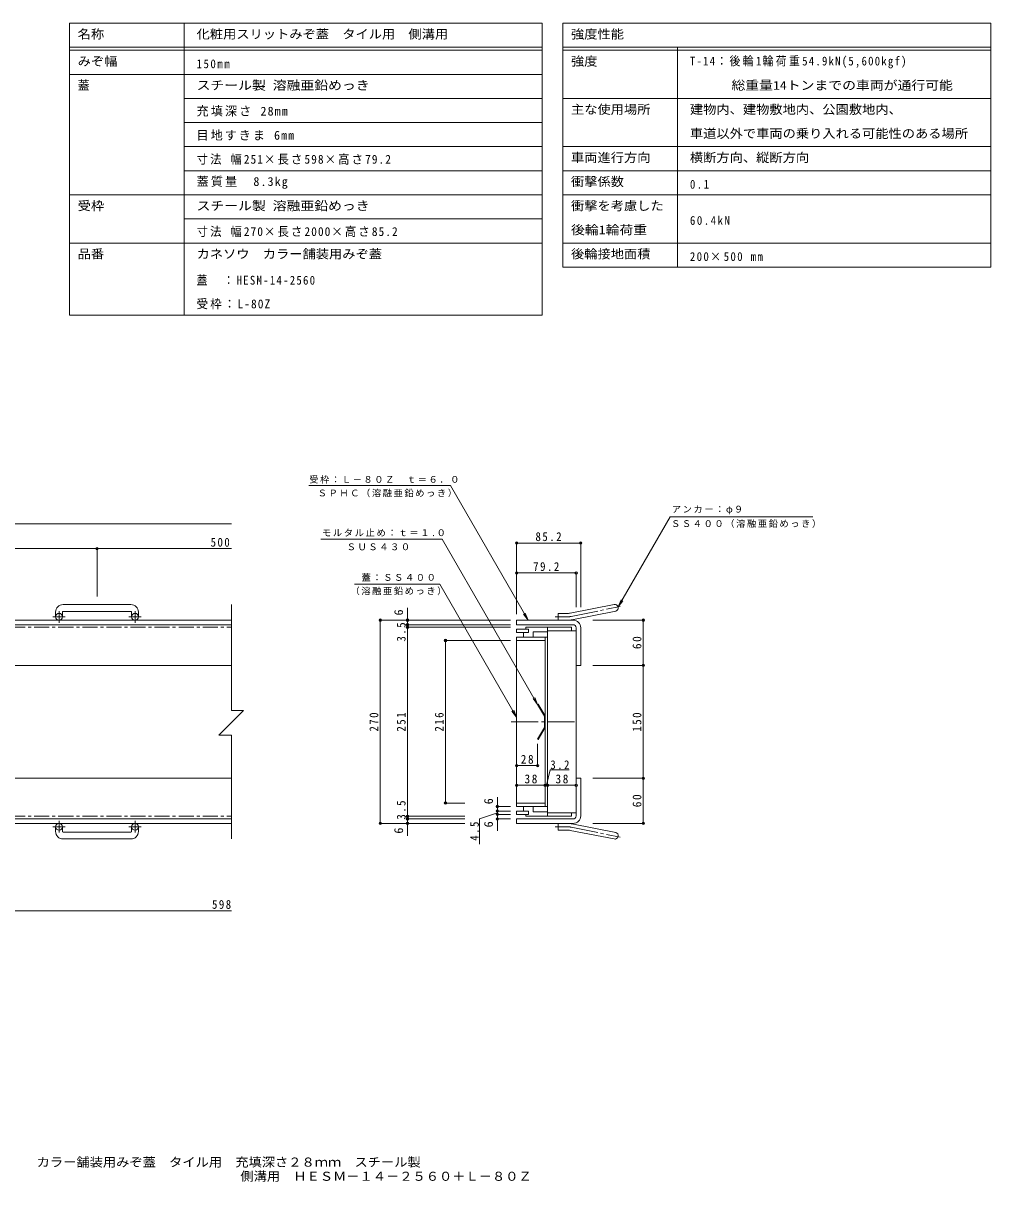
# Model space of a CAD drawing. Units: millimetres, scale not verified. Extents: x -870 to 1119, y -778 to 761.
# Drawn here: x -167 to 1119, y -778 to 761 of the extents above; entities that cross this region are included whole.
import ezdxf
from ezdxf.enums import TextEntityAlignment as Align

# ---------------------------------------------------------------- set-up
doc = ezdxf.new("R2010")
doc.units = ezdxf.units.MM
doc.header["$LTSCALE"] = 4
doc.header["$PDMODE"] = 32
doc.header["$PDSIZE"] = 3.2
doc.linetypes.add('CHAIN1', pattern=[8, 5, -1, 1, -1])
doc.linetypes.add('CHAIN2', pattern=[12, 9, -1, 1, -1])
for name, color, linetype, lineweight in [('0-0_通り芯', 7, 'CHAIN2', 9), ('0-1_躯体', 2, 'Continuous', 9), ('0-2_仕上', 7, 'Continuous', 9), ('0-3_建具', 4, 'Continuous', 9), ('0-4_その他', 7, 'Continuous', 9), ('0-5_寸法', 7, 'Continuous', 9), ('F-5_F-5ﾚｲﾔ', 2, 'Continuous', 9), ('F-F_F-Fﾚｲﾔ', 2, 'Continuous', 9)]:
    doc.layers.add(name, color=color, linetype=linetype, lineweight=lineweight)
doc.layers.add('F-4_F-4ﾚｲﾔ', color=2, linetype='Continuous')
doc.styles.add('ＭＳ ゴシック', font='')
doc.styles.get('ＭＳ ゴシック').set_extended_font_data('MS Gothic')

msp = doc.modelspace()

# ---------------------------------------------------------------- linework, layer by layer
at = {"layer": '0-0_通り芯'}
msp.add_line((481.556, -166.962), (566.942, -166.962), dxfattribs=at)
at = {"layer": '0-1_躯体'}
for p, q in [((-218.476, -91.962), (109.837, -91.962)), ((-218.476, -241.962), (109.837, -241.962))]:
    msp.add_line(p, q, dxfattribs=at)
at = {"layer": '0-2_仕上', "color": 3, "linetype": 'CHAIN1'}
for p, q in [((-216.476, -41.462), (109.837, -41.462)), ((-216.476, -292.463), (109.837, -292.463))]:
    msp.add_line(p, q, dxfattribs=at)
at = {"layer": '0-2_仕上'}
for p, q in [((488.635, -43.962), (488.635, -48.462)), ((504.635, -43.962), (488.635, -43.962)), ((501.135, -41.462), (501.135, -43.962)), ((529.835, -41.462), (501.135, -41.462)), ((504.635, -43.962), (504.635, -48.462)), ((529.834, -41.462), (529.834, -47.462)), ((504.635, -48.462), (488.635, -48.462)), ((529.835, -54.462), (488.635, -54.462)), ((488.635, -279.462), (488.635, -54.462)), ((526.635, -58.962), (488.635, -58.962)), ((497.635, -48.462), (497.635, -54.462)), ((526.635, -279.462), (526.635, -54.462)), ((526.635, -274.962), (488.635, -274.962)), ((529.835, -279.462), (488.635, -279.462)), ((488.635, -289.963), (488.635, -285.463)), ((504.635, -285.463), (488.635, -285.463)), ((504.635, -289.963), (488.635, -289.963)), ((497.635, -285.463), (497.635, -279.462)), ((501.135, -292.463), (501.135, -289.963)), ((504.635, -285.463), (504.635, -289.963)), ((529.834, -292.463), (529.834, -286.462)), ((529.835, -292.463), (501.135, -292.463))]:
    msp.add_line(p, q, dxfattribs=at)
at = {"layer": '0-2_仕上', "color": 2}
for p, q in [((529.835, -41.462), (529.835, -292.463)), ((567.835, -45.962), (529.835, -45.962)), ((567.835, -287.962), (567.835, -45.962)), ((567.835, -287.962), (529.835, -287.962))]:
    msp.add_line(p, q, dxfattribs=at)
at = {"layer": '0-2_仕上', "color": 3}
for p, q in [((516.635, -143.874), (517.501, -143.374)), ((525.635, -174.462), (516.635, -190.051)), ((526.635, -174.73), (517.501, -190.551)), ((516.635, -190.051), (517.501, -190.551))]:
    msp.add_line(p, q, dxfattribs=at)
at = {"layer": '0-2_仕上', "color": 2}
for points in [[(529.835, -41.462), (561.835, -41.462), (561.835, -45.962)], [(529.835, -292.463), (561.835, -292.463), (561.835, -287.962)]]:
    msp.add_lwpolyline(points, dxfattribs=at)
at = {"layer": '0-2_仕上'}
for points in [[(529.835, -47.462), (510.835, -47.462), (510.835, -54.462)], [(529.835, -286.462), (510.835, -286.462), (510.835, -279.462)]]:
    msp.add_lwpolyline(points, dxfattribs=at)
at = {"layer": '0-2_仕上', "color": 3}
for points in [[(525.635, -174.462), (525.635, -159.462), (516.635, -143.874)], [(526.635, -174.73), (526.635, -159.194), (517.501, -143.374)]]:
    msp.add_lwpolyline(points, dxfattribs=at)
at = {"layer": '0-3_建具'}
for p, q in [((-23.976, -11.362), (-113.976, -11.362)), ((109.837, -11.362), (109.837, -151.871)), ((559.98, -22.656), (618.17, -11.362)), ((-123.976, -21.362), (-123.976, -27.462)), ((-114.976, -21.362), (-114.976, -27.462)), ((-113.976, -20.362), (-23.976, -20.362)), ((-22.976, -21.362), (-22.976, -27.462)), ((-13.976, -21.362), (-13.976, -27.462)), ((543.835, -31.962), (543.835, -22.962)), ((557.651, -22.962), (543.835, -22.962)), ((562.309, -31.349), (620.5, -20.056)), ((109.837, -31.962), (-818.976, -31.962)), ((109.837, -37.962), (-818.976, -37.962)), ((563.835, -37.962), (488.635, -37.962)), ((557.65, -31.962), (543.835, -31.962)), ((125.606, -151.871), (108.483, -168.994)), ((125.606, -151.871), (109.837, -151.871)), ((92.714, -184.763), (108.483, -168.994)), ((92.714, -184.763), (109.837, -184.763)), ((109.837, -322.562), (109.837, -184.763)), ((109.837, -295.962), (-818.976, -295.962)), ((109.837, -301.962), (-818.976, -301.962)), ((-123.976, -312.562), (-123.976, -306.462)), ((-114.976, -312.562), (-114.976, -306.462)), ((-22.976, -312.562), (-22.976, -306.462)), ((-13.976, -312.562), (-13.976, -306.462)), ((543.835, -301.962), (543.835, -310.962)), ((557.65, -301.962), (543.835, -301.962)), ((562.309, -302.575), (620.5, -313.869)), ((-113.976, -313.562), (-23.976, -313.562)), ((-23.976, -322.562), (-113.976, -322.562)), ((557.651, -310.962), (543.835, -310.962)), ((559.98, -311.269), (618.17, -322.562))]:
    msp.add_line(p, q, dxfattribs=at)
at = {"layer": '0-3_建具', "linetype": 'CHAIN2'}
for p, q in [((561.144, -27.002), (626.311, -13.84)), ((557.65, -27.462), (540.03, -27.462)), ((557.65, -306.462), (540.03, -306.462)), ((561.144, -306.922), (626.311, -320.085))]:
    msp.add_line(p, q, dxfattribs=at)
at = {"layer": '0-3_建具', "linetype": 'CHAIN1'}
for p, q in [((-111.313, -27.462), (-127.72, -27.462)), ((-119.476, -35.57), (-119.476, -19.972)), ((-10.313, -27.462), (-26.72, -27.462)), ((-18.476, -35.57), (-18.476, -19.972)), ((-111.313, -306.462), (-127.72, -306.462)), ((-119.476, -298.355), (-119.476, -313.952)), ((-10.313, -306.462), (-26.72, -306.462)), ((-18.476, -298.355), (-18.476, -313.952))]:
    msp.add_line(p, q, dxfattribs=at)
at = {"layer": '0-3_建具'}
for points in [[(488.635, -37.962), (488.635, -31.962), (563.835, -31.962)], [(567.835, -41.962), (567.835, -91.962), (573.835, -91.962), (573.835, -41.962)], [(567.835, -291.962), (567.835, -241.962), (573.835, -241.962), (573.835, -291.962)], [(563.835, -295.962), (488.635, -295.962), (488.635, -301.962), (563.835, -301.962)]]:
    msp.add_lwpolyline(points, dxfattribs=at)
for centre in [(-119.476, -27.462), (-18.476, -27.462), (-119.476, -306.462), (-18.476, -306.462)]:
    msp.add_circle(centre, 4.5, dxfattribs=at)
for centre, radius, start, end in [((-113.976, -21.362), 10, 90, 180), ((-23.976, -21.362), 10, 0, 90), ((619.335, -15.709), 4.5, 285.00014, 104.99991), ((-113.976, -21.362), 1, 90, 180), ((-23.976, -21.362), 1, 0, 90), ((557.651, -13.962), 9, 270, 285.00002), ((557.65, -13.962), 18, 270, 285), ((563.835, -41.962), 10, 0, 90), ((563.835, -41.962), 4, 0, 90), ((563.835, -291.962), 4, 270, 0), ((563.835, -291.962), 10, 270, 0), ((557.65, -319.962), 18, 75, 90), ((-113.976, -312.562), 10, 180, 270), ((-113.976, -312.562), 1, 180, 270), ((-23.976, -312.562), 10, 270, 0), ((-23.976, -312.562), 1, 270, 0), ((557.651, -319.962), 9, 74.99998, 90), ((619.335, -318.216), 4.5, 255.00009, 74.99986)]:
    msp.add_arc(centre, radius, start, end, dxfattribs=at)
at = {"layer": '0-3_建具', "linetype": 'CHAIN2'}
for centre, start, end in [((557.65, -13.962), 270, 284.99995), ((557.65, -319.962), 75.00005, 90)]:
    msp.add_arc(centre, 13.5, start, end, dxfattribs=at)
at = {"layer": '0-4_その他'}
for p, q in [((-818.976, 95.966), (109.837, 95.966)), ((-568.976, 63.047), (-68.976, 63.047)), ((-68.976, 64.247), (-68.976, -0.372)), ((-68.976, 63.047), (109.837, 63.047)), ((488.635, 71.709), (488.635, -23.962)), ((488.635, 70.509), (573.835, 70.509)), ((573.835, 71.709), (573.835, -14.836)), ((488.635, 30.797), (567.835, 30.797)), ((567.835, 31.997), (567.835, -14.836)), ((343.665, -31.962), (343.665, -15.555)), ((306.237, -31.962), (480.635, -31.962)), ((307.437, -31.962), (307.437, -301.962)), ((342.465, -37.962), (480.635, -37.962)), ((342.465, -41.462), (480.635, -41.462)), ((343.665, -31.962), (343.665, -37.962)), ((343.665, -37.962), (343.665, -41.462)), ((343.665, -41.462), (343.665, -292.463)), ((658.305, -31.962), (589.932, -31.962)), ((657.105, -31.962), (657.105, -91.962)), ((393.015, -58.962), (480.635, -58.962)), ((394.215, -58.962), (394.215, -274.962)), ((658.305, -91.962), (589.932, -91.962)), ((657.105, -91.962), (657.105, -241.962)), ((516.635, -226.409), (516.635, -196.076)), ((488.635, -225.209), (516.635, -225.209)), ((658.305, -241.962), (589.932, -241.962)), ((657.105, -241.962), (657.105, -301.962)), ((488.635, -251.219), (526.635, -251.219)), ((526.635, -251.219), (529.835, -251.219)), ((529.835, -251.219), (567.835, -251.219)), ((393.015, -274.962), (419.959, -274.962)), ((463.149, -279.462), (463.149, -267.108)), ((461.949, -279.462), (480.635, -279.462)), ((461.949, -285.463), (480.635, -285.463)), ((461.949, -289.963), (480.635, -289.963)), ((463.149, -285.463), (463.149, -279.462)), ((463.149, -289.963), (463.149, -285.463)), ((463.149, -295.962), (463.149, -289.963)), ((306.237, -301.962), (419.959, -301.962)), ((342.465, -292.463), (419.959, -292.463)), ((342.465, -295.962), (419.959, -295.962)), ((343.665, -292.463), (343.665, -295.962)), ((343.665, -295.962), (343.665, -301.962)), ((343.665, -301.962), (343.665, -318.521)), ((461.949, -295.962), (480.635, -295.962)), ((463.149, -295.962), (463.149, -311.558)), ((658.305, -301.962), (589.932, -301.962)), ((-216.476, -417.952), (109.837, -417.952))]:
    msp.add_line(p, q, dxfattribs=at)
for points in [[(528.235, -251.219), (533.42, -230.903), (558.604, -230.903)], [(463.149, -287.713), (439.18, -295.893), (439.18, -329.621)]]:
    msp.add_lwpolyline(points, dxfattribs=at)
for p in [(-68.976, 63.047), (488.635, 70.509), (573.835, 70.509), (488.635, 30.797), (567.835, 30.797), (307.437, -31.962), (343.665, -31.962), (657.105, -31.962), (343.665, -37.962), (343.665, -41.462), (394.215, -58.962), (657.105, -91.962), (488.635, -225.209), (516.635, -225.209), (657.105, -241.962), (488.635, -251.219), (526.635, -251.219), (529.835, -251.219), (567.835, -251.219), (394.215, -274.962), (343.665, -292.463), (463.149, -279.462), (463.149, -285.463), (463.149, -289.963), (307.437, -301.962), (343.665, -295.962), (343.665, -301.962), (463.149, -295.962), (657.105, -301.962)]:
    msp.add_point(p, dxfattribs=at)
at = {"layer": '0-5_寸法'}
for p, q in [((212.563, 146.774), (400.893, 146.774)), ((400.893, 146.774), (504.086, -31.962)), ((692.622, 105.108), (882.597, 105.108)), ((228.489, 75.521), (389.967, 75.521)), ((389.967, 75.521), (516.635, -143.874)), ((273.404, 15.861), (386.747, 15.861)), ((386.747, 15.861), (488.635, -160.614)), ((623.635, -14.38), (629.722, -6.447)), ((504.086, -31.962), (497.999, -24.029)), ((504.086, -31.962), (500.259, -22.723)), ((516.635, -143.874), (510.548, -135.94)), ((516.635, -143.874), (512.808, -134.635)), ((488.635, -160.614), (482.547, -152.68)), ((488.635, -160.614), (484.808, -151.375))]:
    msp.add_line(p, q, dxfattribs=at)
msp.add_lwpolyline([(692.622, 105.108), (623.635, -14.38), (627.462, -5.141)], dxfattribs=at)
at = {"layer": 'F-5_F-5ﾚｲﾔ', "color": 7}
msp.add_line((550.331, 660.916), (1119.017, 660.916), dxfattribs=at)
at = {"layer": 'F-F_F-Fﾚｲﾔ', "color": 7}
for p, q in [((-105.38, 760.916), (522.879, 760.916)), ((-105.38, 760.916), (-105.38, 372.916)), ((46.816, 760.916), (46.816, 372.916)), ((522.879, 760.916), (522.879, 372.916)), ((550.331, 760.916), (1119.017, 760.916)), ((550.331, 760.916), (550.331, 436.916)), ((1119.017, 760.916), (1119.017, 436.916)), ((-105.38, 728.916), (522.879, 728.916)), ((-105.38, 724.916), (522.879, 724.916)), ((550.331, 728.916), (1119.017, 728.916)), ((550.331, 724.916), (1119.017, 724.916)), ((702.526, 728.916), (702.526, 436.916)), ((-105.38, 692.916), (522.879, 692.916)), ((46.816, 660.916), (522.879, 660.916)), ((550.331, 660.916), (1119.017, 660.916)), ((46.816, 628.916), (522.879, 628.916)), ((46.816, 596.916), (522.879, 596.916)), ((550.331, 596.916), (1119.017, 596.916)), ((46.816, 564.916), (522.879, 564.916)), ((550.331, 564.916), (1119.017, 564.916)), ((-105.38, 532.916), (522.879, 532.916)), ((550.331, 532.916), (1119.017, 532.916)), ((46.816, 500.916), (522.879, 500.916)), ((-105.38, 468.916), (522.879, 468.916)), ((550.331, 468.916), (1119.017, 468.916)), ((550.331, 436.916), (1119.017, 436.916)), ((-105.38, 372.916), (522.879, 372.916))]:
    msp.add_line(p, q, dxfattribs=at)

# ---------------------------------------------------------------- texts
at = {"layer": '0-4_その他', "color": 2, "style": 'ＭＳ ゴシック'}
for p in [(341.265, -25.747), (460.749, -276.475), (460.749, -307.164), (341.265, -315.503)]:
    msp.add_text('6', height=11.73, rotation=90, dxfattribs=at).set_placement(p, align=Align.BOTTOM_LEFT)
at = {"layer": '0-4_その他', "color": 2, "char_height": 11.73, "attachment_point": 7, "style": 'ＭＳ ゴシック'}
for s, insert in [('\\T1.27;\\W0.9;500', (81.992, 65.447)), ('\\T1.28;\\W0.9;85.2', (513.735, 72.909)), ('\\T1.28;\\W0.9;79.2', (510.735, 33.197)), ('\\T1.27;\\W0.95;28', (494.135, -222.809)), ('\\T1.27;\\W0.9;3.2', (533.493, -230.009)), ('\\T1.27;\\W0.95;38', (499.135, -248.819)), ('\\T1.27;\\W0.95;38', (540.335, -248.819)), ('\\T1.27;\\W0.9;598', (83.8, -415.552))]:
    msp.add_mtext(s, dxfattribs=dict(at, insert=insert))
at = {"layer": '0-4_その他', "color": 2, "char_height": 11.73, "attachment_point": 7, "rotation": 90, "style": 'ＭＳ ゴシック'}
for s, insert in [('\\T1.27;\\W0.9;3.5', (341.265, -60.344)), ('\\T1.27;\\W0.95;60', (654.705, -70.462)), ('\\T1.27;\\W0.9;270', (305.037, -179.962)), ('\\T1.27;\\W0.9;251', (341.265, -179.962)), ('\\T1.27;\\W0.9;216', (391.815, -179.962)), ('\\T1.27;\\W0.9;150', (654.705, -179.962)), ('\\T1.27;\\W0.9;3.5', (341.265, -296.841)), ('\\T1.27;\\W0.95;60', (654.705, -280.462)), ('\\T1.27;\\W0.9;4.5', (438.641, -324.971))]:
    msp.add_mtext(s, dxfattribs=dict(at, insert=insert))
at = {"layer": '0-5_寸法', "char_height": 8.798, "attachment_point": 7, "style": 'ＭＳ ゴシック'}
for s, insert in [('\\T1.17;受枠：Ｌ－８０Ｚ\u3000ｔ＝６．０', (213.039, 149.485)), ('\\T1.17;ＳＰＨＣ（溶融亜鉛めっき）', (224.254, 131.251)), ('\\T1.17;アンカー：φ９', (694.864, 108.568)), ('\\T1.17;ＳＳ４００（溶融亜鉛めっき）', (693.942, 90.602)), ('\\T1.18;モルタル止め：ｔ＝１.０', (229.884, 79.111)), ('\\T1.17;ＳＵＳ４３０', (262.795, 60.79)), ('\\T1.17;蓋：ＳＳ４００', (282.561, 19.788)), ('\\T1.17;（溶融亜鉛めっき）', (267.86, 1.203))]:
    msp.add_mtext(s, dxfattribs=dict(at, insert=insert))
at = {"layer": 'F-4_F-4ﾚｲﾔ', "style": 'ＭＳ ゴシック', "width": 1.1}
for s, p in [('カラー舗装用みぞ蓋\u3000タイル用\u3000充填深さ２８ｍｍ\u3000スチール製', (-149.204, -761.267)), ('側溝用\u3000ＨＥＳＭ－１４－２５６０＋Ｌ－８０Ｚ', (121.552, -780.096))]:
    msp.add_text(s, height=11.73, dxfattribs=at).set_placement(p, align=Align.BOTTOM_LEFT)
at = {"layer": 'F-5_F-5ﾚｲﾔ', "style": 'ＭＳ ゴシック'}
for s, width, p in [('化粧用スリットみぞ蓋\u3000タイル用\u3000側溝用', 1.1, (63.35, 736.916)), ('スチール製 溶融亜鉛めっき', 1.15, (63.35, 668.916))]:
    msp.add_text(s, height=11.73, dxfattribs=dict(at, width=width)).set_placement(p, align=Align.BOTTOM_LEFT)
at = {"layer": 'F-5_F-5ﾚｲﾔ', "char_height": 11.73, "attachment_point": 7, "style": 'ＭＳ ゴシック'}
for s, insert in [('\\T1.28;\\W0.9;150mm', (63.35, 700.916)), ('\\T1.18;充填深さ\\~28mm', (63.35, 636.916)), ('\\T1.17;目地すきま\\~6mm', (63.35, 604.916))]:
    msp.add_mtext(s, dxfattribs=dict(at, insert=insert))
at = {"layer": 'F-F_F-Fﾚｲﾔ', "style": 'ＭＳ ゴシック'}
for s, width, p in [('名称', 1.1, (-94.733, 736.916)), ('強度性能', 1.1, (560.977, 736.916)), ('みぞ幅', 1.1, (-94.733, 700.916)), ('強度', 1.1, (560.977, 700.916)), ('  \u3000\u3000総重量14トンまでの車両が通行可能', 1.15, (719.06, 668.916)), ('主な使用場所', 1.1, (560.977, 636.916)), ('建物内、建物敷地内、公園敷地内、', 1.1, (719.06, 636.916)), ('車道以外で車両の乗り入れる可能性のある場所', 1.1, (719.06, 604.916)), ('車両進行方向', 1.1, (560.977, 572.916)), ('横断方向、縦断方向', 1.1, (719.06, 572.916)), ('衝撃係数', 1.1, (560.977, 540.916)), ('受枠', 1.1, (-94.733, 508.916)), ('スチール製 溶融亜鉛めっき', 1.15, (63.35, 508.916)), ('衝撃を考慮した', 1.1, (560.977, 508.916)), ('後輪1輪荷重', 1.15, (560.977, 476.916)), ('品番', 1.1, (-94.733, 444.916)), ('カネソウ\u3000カラー舗装用みぞ蓋', 1.1, (63.35, 444.916)), ('後輪接地面積', 1.1, (560.977, 444.916))]:
    msp.add_text(s, height=11.73, dxfattribs=dict(at, width=width)).set_placement(p, align=Align.BOTTOM_LEFT)
msp.add_text('蓋', height=11.73, dxfattribs=at).set_placement((-94.733, 668.916), align=Align.BOTTOM_LEFT)
at = {"layer": 'F-F_F-Fﾚｲﾔ', "char_height": 11.73, "attachment_point": 7, "style": 'ＭＳ ゴシック'}
for s, insert in [('\\T1.22;\\W0.9;T-14：後輪1輪荷重54.9kN(5,600kgf)', (719.06, 700.916)), ('\\T1.18;\\W0.95;寸法\\~幅251×長さ598×高さ79.2', (63.35, 572.916)), ('\\T1.18;蓋質量\u30008.3kg', (63.35, 540.916)), ('\\T1.27;\\W0.9;0.1', (719.06, 540.916)), ('\\T1.28;\\W0.9;60.4kN', (719.06, 492.916)), ('\\T1.18;\\W0.95;寸法\\~幅270×長さ2000×高さ85.2', (63.35, 476.916)), ('\\T1.25;\\W0.9;200×500\\~mm', (719.06, 444.916)), ('\\T1.23;\\W0.9;蓋\u3000：HESM-14-2560', (63.35, 412.916)), ('\\T1.19;\\W0.95;受枠：L-80Z', (63.35, 380.916))]:
    msp.add_mtext(s, dxfattribs=dict(at, insert=insert))

doc.saveas('drawing.dxf')
